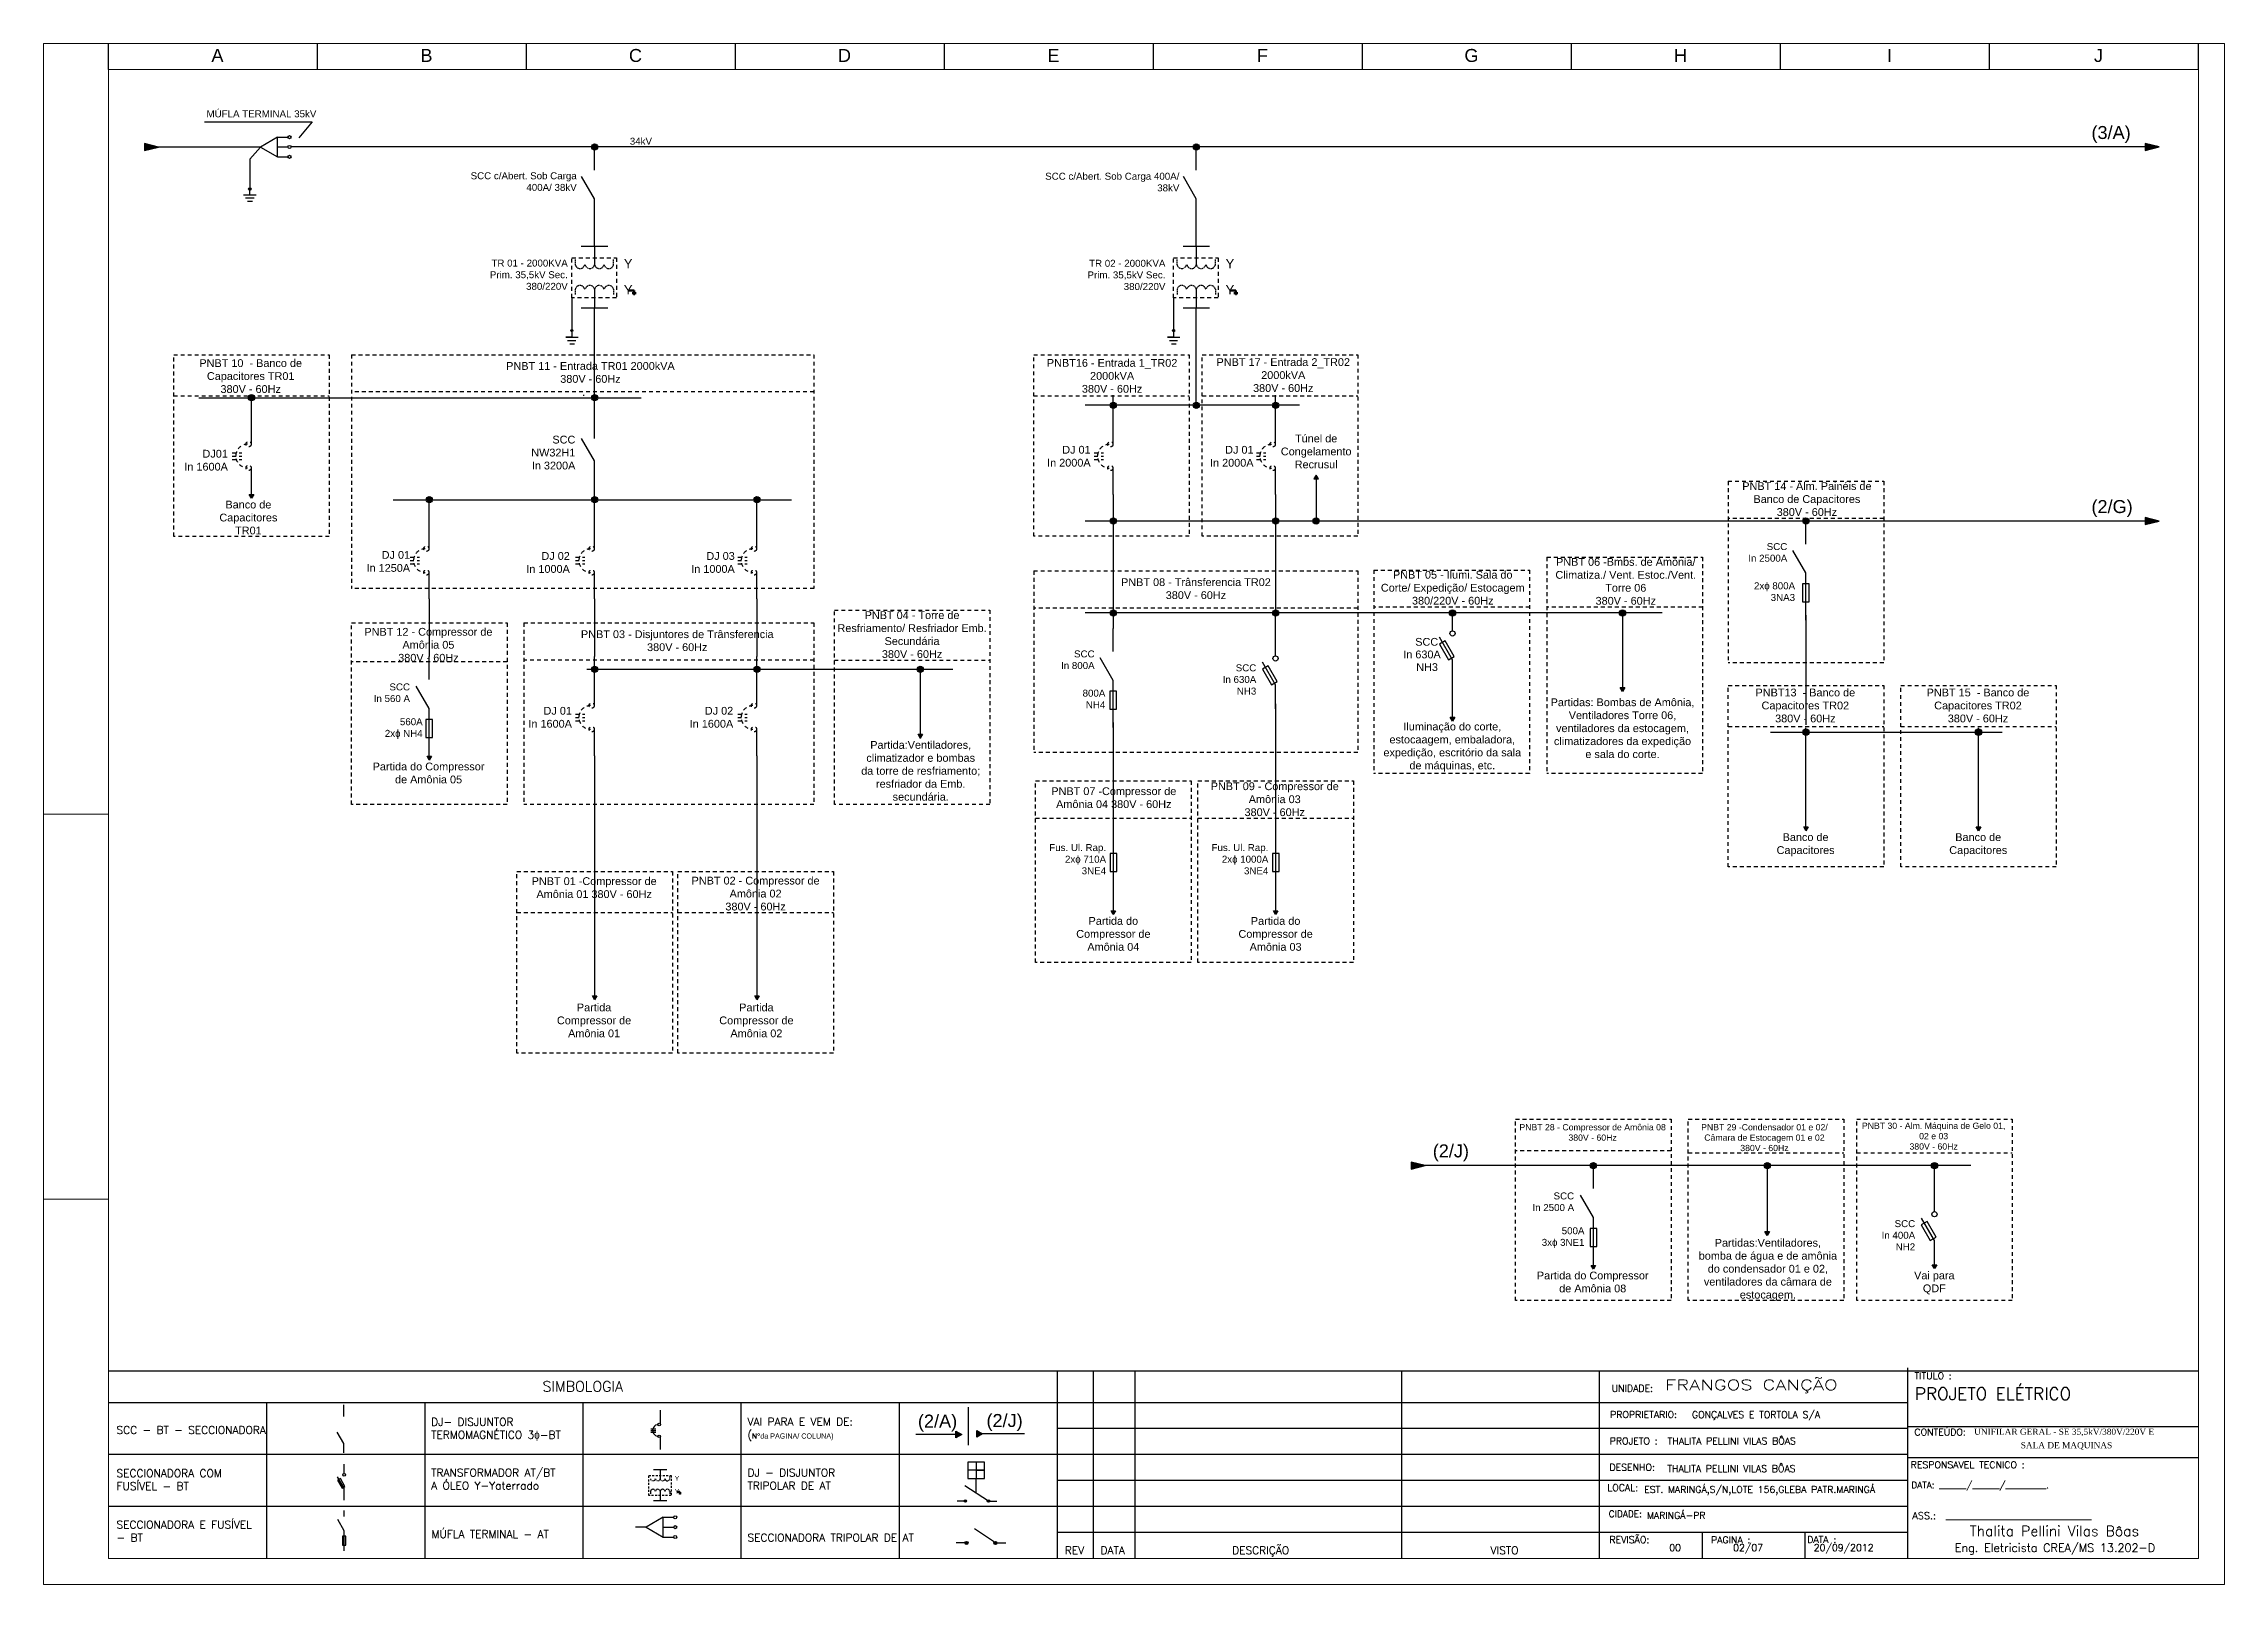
# Model space of a CAD drawing. Header units: millimetres. Extents: x 2138 to 3049, y 1106 to 2505.
# Drawn here: x 2628.5 to 3049, y 2202.9 to 2499.9 of the extents above; entities that cross this region are included whole.
import ezdxf

# ---------------------------------------------------------------- set-up
doc = ezdxf.new("R2010")
doc.units = ezdxf.units.MM
doc.linetypes.add('HIDDEN2', pattern=[0.1875, 0.125, -0.0625])
doc.linetypes.add('JIS_02_0.7', pattern=[1.35, 0.75, -0.6])
for name, color, linetype in [('ATER', 4, 'Continuous'), ('CARGA', 251, 'Continuous'), ('COMPONENTES', 7, 'Continuous'), ('DETALHES', 4, 'Continuous'), ('FORMATO', 18, 'Continuous'), ('linhas', 6, 'Continuous'), ('LUMINARIA', 5, 'Continuous'), ('PAINEL', 5, 'JIS_02_0.7'), ('REG200-290', 5, 'Continuous'), ('texto', 1, 'Continuous'), ('TIMBRE', 7, 'Continuous')]:
    doc.layers.add(name, color=color, linetype=linetype)
doc.layers.add('CARIMBO', color=6, linetype='Continuous', lineweight=15)
doc.styles.add('REGUA240', font='romans.shx', dxfattribs={"width": 1.4})
doc.styles.add('ROMANC', font='romanc', dxfattribs={"height": 0.3})
doc.styles.add('ROMANS', font='romans', dxfattribs={"height": 100})
doc.styles.get("Standard").update_dxf_attribs({"font": 'arial.ttf'})
doc.styles.add('TEXTO', font='arial.ttf', dxfattribs={"height": 0.8})

# ---------------------------------------------------------------- blocks, each defined once
blk = doc.blocks.new('A$C221811D9')
at = {"layer": 'CARIMBO', "color": 7}
for p, q in [((0, 0), (0, 59.4)), ((2.5, 29.7), (0, 29.7)), ((2.5, 14.847), (0, 14.847))]:
    blk.add_line(p, q, dxfattribs=at)
at = {"layer": 'CARIMBO', "color": 12}
blk.add_line((2.5, 1), (2.5, 58.4), dxfattribs=at)
blk = doc.blocks.new('MÚFLA TERMINAL')
at = {"layer": 'linhas'}
for p, q in [((-2.6, 1.9), (-0.6, 1.9)), ((-2.6, 0), (-0.6, 0)), ((-5.9, -0.01), (-7.93, -0.01)), ((-2.6, -1.91), (-0.6, -1.91))]:
    blk.add_line(p, q, dxfattribs=at)
blk.add_lwpolyline([(-5.9, -0.01), (-2.6, -1.91), (-2.6, 1.9)], close=True, dxfattribs=at)
for centre in [(-0.3, 1.9), (-0.3, 0), (-0.3, -1.91)]:
    blk.add_circle(centre, 0.3, dxfattribs=at)
blk = doc.blocks.new('aterram')
at = {"layer": 'linhas'}
h = blk.add_hatch(color=256, dxfattribs=at)
edge = h.paths.add_edge_path()
edge.add_arc((0, 0), 0.2, 0, 360)
for p, q in [((0, -0.9), (0, 0)), ((-1, -0.9), (1, -0.9)), ((-0.7, -1.42), (0.7, -1.42)), ((-0.4, -1.95), (0.4, -1.95))]:
    blk.add_line(p, q, dxfattribs=at)
blk.add_circle((0, 0), 0.2, dxfattribs=at)
blk = doc.blocks.new('aterr verm')
at = {"layer": 'texto'}
h = blk.add_hatch(color=256, dxfattribs=at)
edge = h.paths.add_edge_path()
edge.add_arc((0, 0), 0.2, 0, 360)
for p, q in [((0, -1.29), (-1.2, -1.29)), ((-1.2, -1.29), (1.2, -1.29)), ((-0.82, -1.91), (0.74, -1.91)), ((-0.39, -2.55), (0.47, -2.55)), ((0, -0.2), (0, -1.29))]:
    blk.add_line(p, q, dxfattribs=at)
blk.add_circle((0, 0), 0.2, dxfattribs=at)
blk = doc.blocks.new('Y aterrado')
at = {"layer": 'texto', "lineweight": 50}
for p, q in [((0, 0), (1.05, 0)), ((1.05, 0), (1.05, -0.5)), ((0.65, -0.5), (1.45, -0.5)), ((1.25, -0.6), (0.85, -0.6)), ((1.15, -0.7), (0.95, -0.7)), ((1.05, -0.6), (1.25, -0.6))]:
    blk.add_line(p, q, dxfattribs=at)
at = {"layer": 'texto', "color": 2, "char_height": 1.8, "attachment_point": 1}
for insert in [(-0.94, 6.08), (-0.94, 1.04)]:
    blk.add_mtext_dynamic_manual_height_columns('{\\C1;Y}', width=4.8042, gutter_width=12.5, heights=[0], dxfattribs=dict(at, insert=insert))
blk = doc.blocks.new('TRAFO OLEO Y YATERR')
at = {"layer": 'COMPONENTES', "color": 0, "linetype": 'HIDDEN2'}
for p, q in [((-0.53, 6.34), (-0.53, 7.37)), ((-0.53, 1.62), (-0.53, 0.59))]:
    blk.add_line(p, q, dxfattribs=at)
for centre, start, end in [((-1.44, 6.54), 192.4164, 347.5833), ((-1.44, 1.42), 12.4167, 167.5836)]:
    blk.add_arc(centre, 0.93, start, end, dxfattribs=at)
at = {"layer": 'linhas'}
for p, q in [((-6.76, 9.93), (-4.2, 9.93)), ((-4.2, 9.93), (-1.64, 9.93)), ((-4.2, 9.93), (-4.2, 6.34)), ((-4.2, 1.62), (-4.2, -1.97)), ((-6.76, -1.97), (-4.2, -1.97)), ((-4.2, -1.97), (-1.64, -1.97))]:
    blk.add_line(p, q, dxfattribs=at)
at = {"layer": 'LUMINARIA', "color": 0, "linetype": 'HIDDEN2'}
blk.add_line((-7.92, 1.62), (-7.92, 0.59), dxfattribs=at)
for centre, start, end in [((-7.01, 6.54), 192.4167, 347.5836), ((-5.11, 6.54), 192.4167, 347.5836), ((-3.29, 6.54), 192.4164, 347.5833), ((-7.01, 1.42), 12.4164, 167.5833), ((-5.11, 1.42), 12.4164, 167.5833), ((-3.29, 1.42), 12.4167, 167.5836)]:
    blk.add_arc(centre, 0.93, start, end, dxfattribs=at)
at = {"layer": 'texto', "linetype": 'JIS_02_0.7'}
blk.add_lwpolyline([(-8.58, 7.69), (0, 7.69), (0, 0), (-8.58, 0)], close=True, dxfattribs=at)
at = {"layer": 'texto'}
blk.add_blockref('Y aterrado', (2.38, 1.38), dxfattribs=at)
blk = doc.blocks.new('DJ3f')
at = {"color": 6}
for p, q in [((-3.7, -11.1), (-1.86, -11.1)), ((-3.7, -11.74), (-1.86, -11.74)), ((-3.7, -12.38), (-1.86, -12.38))]:
    blk.add_line(p, q, dxfattribs=at)
at = {"color": 2}
for centre in [(-0.56, -9.45), (-0.56, -14.02)]:
    blk.add_circle(centre, 0.505, dxfattribs=at)
at = {"color": 4}
blk.add_arc((-0.76, -11.74), 2.28, 89.8656, 270.134, dxfattribs=at)
at = {"layer": 'linhas', "color": 6}
for p, q in [((0, -9.38), (0, 0)), ((0, -19.12), (0, -14.02))]:
    blk.add_line(p, q, dxfattribs=at)
blk = doc.blocks.new('SETA')
at = {"layer": 'CARGA'}
blk.add_hatch(color=256, dxfattribs=at).paths.add_polyline_path([(0.01, -0.75), (-0.42, 0), (0.44, 0)])
blk.add_lwpolyline([(0.01, -0.75), (-0.42, 0), (0.44, 0)], close=True, dxfattribs=at)
blk = doc.blocks.new('SCC')
at = {"layer": 'COMPONENTES'}
blk.add_line((0, 9.11), (-2.5, 13.44), dxfattribs=at)
at = {"layer": 'COMPONENTES', "color": 0}
blk.add_lwpolyline([(-0.65, 3.54), (0.65, 3.54), (0.65, 7.02), (-0.65, 7.02)], close=True, dxfattribs=at)
at = {"layer": 'linhas', "color": 6}
for p, q in [((0, 14.68), (0, 19.12)), ((0, 0), (0, 9.11))]:
    blk.add_line(p, q, dxfattribs=at)
blk = doc.blocks.new('SCC F')
at = {"color": 2}
blk.add_circle((0, 9.74), 0.505, dxfattribs=at)
at = {"layer": 'ATER'}
blk.add_line((0, 4.67), (-2.5, 9), dxfattribs=at)
at = {"layer": 'COMPONENTES', "color": 0}
blk.add_lwpolyline([(-0.8, 4.66), (0.32, 5.31), (-1.42, 8.32), (-2.54, 7.67)], close=True, dxfattribs=at)
at = {"layer": 'linhas', "color": 6}
for p, q in [((0, 10.25), (0, 19.12)), ((0, 0), (0, 4.67))]:
    blk.add_line(p, q, dxfattribs=at)
blk = doc.blocks.new('DJ tripolar')
at = {"layer": 'COMPONENTES'}
h = blk.add_hatch(color=256, dxfattribs=at)
edge = h.paths.add_edge_path()
edge.add_arc((2, 0), 0.3, 0, 360)
h = blk.add_hatch(color=256, dxfattribs=at)
edge = h.paths.add_edge_path()
edge.add_arc((7.58, 0), 0.3, 0, 360)
at = {"layer": 'CARGA'}
blk.add_line((7.58, 0), (1.84, 3.71), dxfattribs=at)
at = {"layer": 'COMPONENTES'}
for centre in [(2, 0), (7.58, 0)]:
    blk.add_circle(centre, 0.3, dxfattribs=at)
at = {"layer": 'FORMATO'}
for p, q in [((6.61, 7.41), (2.61, 7.41)), ((4.61, 9.41), (4.61, 5.41)), ((4.61, 7.41), (6.61, 7.41)), ((4.61, 1.92), (4.61, 5.41))]:
    blk.add_line(p, q, dxfattribs=at)
blk.add_lwpolyline([(2.61, 5.41), (6.61, 5.41), (6.61, 9.41), (2.61, 9.41)], close=True, dxfattribs=at)
at = {"layer": 'linhas'}
for p, q in [((1.7, 0), (0, 0)), ((7.88, 0), (9.58, 0))]:
    blk.add_line(p, q, dxfattribs=at)

msp = doc.modelspace()

# ---------------------------------------------------------------- hatches: boundary and pattern name
at = {"layer": 'COMPONENTES'}
h = msp.add_hatch(color=256, dxfattribs=at)
edge = h.paths.add_edge_path()
edge.add_arc((2806.47, 2210.9), 0.3, 0, 360)
h = msp.add_hatch(color=256, dxfattribs=at)
edge = h.paths.add_edge_path()
edge.add_arc((2812.05, 2210.9), 0.3, 0, 360)
at = {"layer": 'linhas'}
for points in [[(2650.7, 2479.98), (2648, 2480.66), (2648, 2479.31)], [(3036.46, 2479.99), (3033.76, 2480.66), (3033.76, 2479.31)], [(3036.46, 2407.88), (3033.76, 2408.55), (3033.76, 2407.2)], [(2894.93, 2283.64), (2892.23, 2284.31), (2892.23, 2282.96)], [(2805.55, 2231.79), (2804.42, 2231.14), (2804.42, 2232.44)], [(2809.57, 2231.92), (2808.45, 2231.27), (2808.45, 2232.57)]]:
    msp.add_hatch(color=256, dxfattribs=at).paths.add_polyline_path(points)
h = msp.add_hatch(color=256, dxfattribs=at)
edge = h.paths.add_edge_path()
edge.add_arc((2734.76, 2479.99), 0.6, 0, 360)
h = msp.add_hatch(color=256, dxfattribs=at)
edge = h.paths.add_edge_path()
edge.add_arc((2850.79, 2479.99), 0.6, 0, 360)
h = msp.add_hatch(color=256, dxfattribs=at)
edge = h.paths.add_edge_path()
edge.add_arc((2668.61, 2431.65), 0.6, 0, 360)
h = msp.add_hatch(color=256, dxfattribs=at)
edge = h.paths.add_edge_path()
edge.add_arc((2734.76, 2431.65), 0.6, 0, 360)
h = msp.add_hatch(color=256, dxfattribs=at)
edge = h.paths.add_edge_path()
edge.add_arc((2834.77, 2430.19), 0.6, 0, 360)
h = msp.add_hatch(color=256, dxfattribs=at)
edge = h.paths.add_edge_path()
edge.add_arc((2850.79, 2430.19), 0.6, 0, 360)
h = msp.add_hatch(color=256, dxfattribs=at)
edge = h.paths.add_edge_path()
edge.add_arc((2866.07, 2430.19), 0.6, 0, 360)
h = msp.add_hatch(color=256, dxfattribs=at)
edge = h.paths.add_edge_path()
edge.add_arc((2702.88, 2411.99), 0.6, 0, 360)
h = msp.add_hatch(color=256, dxfattribs=at)
edge = h.paths.add_edge_path()
edge.add_arc((2734.76, 2411.99), 0.6, 0, 360)
h = msp.add_hatch(color=256, dxfattribs=at)
edge = h.paths.add_edge_path()
edge.add_arc((2766.06, 2411.99), 0.6, 0, 360)
h = msp.add_hatch(color=256, dxfattribs=at)
edge = h.paths.add_edge_path()
edge.add_arc((2834.77, 2407.88), 0.6, 0, 360)
h = msp.add_hatch(color=256, dxfattribs=at)
edge = h.paths.add_edge_path()
edge.add_arc((2866.07, 2407.88), 0.6, 0, 360)
h = msp.add_hatch(color=256, dxfattribs=at)
edge = h.paths.add_edge_path()
edge.add_arc((2873.89, 2407.88), 0.6, 0, 360)
h = msp.add_hatch(color=256, dxfattribs=at)
edge = h.paths.add_edge_path()
edge.add_arc((2968.33, 2407.88), 0.6, 0, 360)
h = msp.add_hatch(color=256, dxfattribs=at)
edge = h.paths.add_edge_path()
edge.add_arc((2834.77, 2390.18), 0.6, 0, 360)
h = msp.add_hatch(color=256, dxfattribs=at)
edge = h.paths.add_edge_path()
edge.add_arc((2866.07, 2390.18), 0.6, 0, 360)
h = msp.add_hatch(color=256, dxfattribs=at)
edge = h.paths.add_edge_path()
edge.add_arc((2900.19, 2390.18), 0.6, 0, 360)
h = msp.add_hatch(color=256, dxfattribs=at)
edge = h.paths.add_edge_path()
edge.add_arc((2932.97, 2390.18), 0.6, 0, 360)
h = msp.add_hatch(color=256, dxfattribs=at)
edge = h.paths.add_edge_path()
edge.add_arc((2932.97, 2390.18), 0.6, 0, 360)
h = msp.add_hatch(color=256, dxfattribs=at)
edge = h.paths.add_edge_path()
edge.add_arc((2734.76, 2379.28), 0.6, 0, 360)
h = msp.add_hatch(color=256, dxfattribs=at)
edge = h.paths.add_edge_path()
edge.add_arc((2734.76, 2379.28), 0.6, 0, 360)
h = msp.add_hatch(color=256, dxfattribs=at)
edge = h.paths.add_edge_path()
edge.add_arc((2766.06, 2379.28), 0.6, 0, 360)
h = msp.add_hatch(color=256, dxfattribs=at)
edge = h.paths.add_edge_path()
edge.add_arc((2766.06, 2379.28), 0.6, 0, 360)
h = msp.add_hatch(color=256, dxfattribs=at)
edge = h.paths.add_edge_path()
edge.add_arc((2797.57, 2379.28), 0.6, 0, 360)
h = msp.add_hatch(color=256, dxfattribs=at)
edge = h.paths.add_edge_path()
edge.add_arc((2797.57, 2379.28), 0.6, 0, 360)
h = msp.add_hatch(color=256, dxfattribs=at)
edge = h.paths.add_edge_path()
edge.add_arc((2968.33, 2367.18), 0.6, 0, 360)
h = msp.add_hatch(color=256, dxfattribs=at)
edge = h.paths.add_edge_path()
edge.add_arc((3001.61, 2367.18), 0.6, 0, 360)
h = msp.add_hatch(color=256, dxfattribs=at)
edge = h.paths.add_edge_path()
edge.add_arc((2927.36, 2283.64), 0.6, 0, 360)
h = msp.add_hatch(color=256, dxfattribs=at)
edge = h.paths.add_edge_path()
edge.add_arc((2927.36, 2283.64), 0.6, 0, 360)
h = msp.add_hatch(color=256, dxfattribs=at)
edge = h.paths.add_edge_path()
edge.add_arc((2960.87, 2283.64), 0.6, 0, 360)
h = msp.add_hatch(color=256, dxfattribs=at)
edge = h.paths.add_edge_path()
edge.add_arc((2993.12, 2283.64), 0.6, 0, 360)
h = msp.add_hatch(color=256, dxfattribs=at)
edge = h.paths.add_edge_path()
edge.add_arc((2993.12, 2283.64), 0.6, 0, 360)

# ---------------------------------------------------------------- linework, layer by layer
at = {"color": 6}
for p, q in [((2745.63, 2232.91), (2746.55, 2232.91)), ((2745.63, 2232.59), (2746.55, 2232.59)), ((2745.63, 2232.27), (2746.55, 2232.27))]:
    msp.add_line(p, q, dxfattribs=at)
at = {"color": 2}
for centre, radius in [((2900.19, 2386.21), 0.505), ((2747.2, 2233.73), 0.253), ((2747.2, 2231.45), 0.253), ((2686.47, 2224.02), 0.253)]:
    msp.add_circle(centre, radius, dxfattribs=at)
at = {"color": 4}
msp.add_arc((2747.1, 2232.59), 1.14, 89.8656, 270.134, dxfattribs=at)
at = {"layer": 'ATER'}
for p, q in [((2900.19, 2381.14), (2897.69, 2385.47)), ((2686.47, 2221.48), (2685.22, 2223.65))]:
    msp.add_line(p, q, dxfattribs=at)
at = {"layer": 'CARGA'}
msp.add_line((2812.05, 2210.9), (2808, 2213.6), dxfattribs=at)
for points in [[(2834.17, 2340.32), (2835.46, 2340.32), (2835.46, 2343.79), (2834.17, 2343.79)], [(2865.46, 2340.32), (2866.75, 2340.32), (2866.75, 2343.79), (2865.46, 2343.79)]]:
    msp.add_lwpolyline(points, close=True, dxfattribs=at)
at = {"layer": 'CARIMBO', "color": 7}
for p, q in [((3049.02, 2499.91), (2628.52, 2499.91)), ((3049.02, 2499.91), (3049.02, 2202.91)), ((3049.02, 2202.91), (2628.52, 2202.91))]:
    msp.add_line(p, q, dxfattribs=at)
at = {"layer": 'CARIMBO', "color": 12}
for p, q in [((3044.02, 2494.91), (2641.02, 2494.91)), ((3044.02, 2494.91), (3044.02, 2207.91)), ((3044.02, 2207.91), (2641.02, 2207.91))]:
    msp.add_line(p, q, dxfattribs=at)
at = {"layer": 'COMPONENTES'}
for p, q in [((2734.76, 2469.97), (2732.26, 2474.3)), ((2850.79, 2469.97), (2848.29, 2474.3)), ((2734.76, 2419.49), (2732.26, 2423.82)), ((2686.39, 2230.07), (2685.14, 2232.24)), ((2686.49, 2213.23), (2685.24, 2215.39))]:
    msp.add_line(p, q, dxfattribs=at)
at = {"layer": 'COMPONENTES', "color": 0}
for points in [[(2899.39, 2381.14), (2900.51, 2381.78), (2898.77, 2384.8), (2897.65, 2384.15)], [(2686.07, 2221.48), (2686.63, 2221.8), (2685.76, 2223.31), (2685.2, 2222.99)], [(2686.17, 2210.45), (2686.81, 2210.45), (2686.81, 2212.19), (2686.17, 2212.19)]]:
    msp.add_lwpolyline(points, close=True, dxfattribs=at)
at = {"layer": 'COMPONENTES'}
for centre in [(2806.47, 2210.9), (2812.05, 2210.9)]:
    msp.add_circle(centre, 0.3, dxfattribs=at)
at = {"layer": 'DETALHES', "color": 7}
for p, q in [((2823.98, 2244.08), (2823.98, 2207.91)), ((2641.02, 2238), (2823.98, 2238)), ((2671.52, 2238), (2671.52, 2207.91)), ((2702.01, 2238), (2702.01, 2207.91)), ((2732.5, 2238), (2732.5, 2207.91)), ((2762.99, 2238), (2762.99, 2207.91)), ((2793.49, 2238), (2793.49, 2207.91)), ((2641.02, 2228), (2823.98, 2228)), ((2641.02, 2218), (2823.98, 2218))]:
    msp.add_line(p, q, dxfattribs=at)
at = {"layer": 'FORMATO'}
for p, q in [((2641.02, 2244.08), (2823.98, 2244.08)), ((2928.52, 2244.08), (3044.02, 2244.08)), ((2987.92, 2244.64), (2987.92, 2207.91)), ((2928.52, 2238), (2987.92, 2238)), ((2928.52, 2233), (2987.92, 2233)), ((2987.92, 2233.32), (3044.02, 2233.32)), ((2928.52, 2228), (2987.92, 2228)), ((2987.92, 2227.38), (3044.02, 2227.38)), ((2928.52, 2223), (2987.92, 2223)), ((2928.52, 2218), (2987.92, 2218)), ((2928.52, 2213), (2987.92, 2213)), ((2948.32, 2213), (2948.32, 2207.91)), ((2968.12, 2213), (2968.12, 2207.91))]:
    msp.add_line(p, q, dxfattribs=at)
at = {"layer": 'FORMATO', "color": 12}
msp.add_line((2928.52, 2207.91), (2928.52, 2244.08), dxfattribs=at)
at = {"layer": 'linhas', "color": 7}
for p, q in [((2641.02, 2494.91), (2641.02, 2499.91)), ((2641.02, 2494.91), (2641.02, 2499.91)), ((2681.32, 2494.91), (2681.32, 2499.91)), ((2681.32, 2494.91), (2681.32, 2499.91)), ((2721.62, 2494.91), (2721.62, 2499.91)), ((2761.92, 2494.91), (2761.92, 2499.91)), ((2802.22, 2494.91), (2802.22, 2499.91)), ((2842.52, 2494.91), (2842.52, 2499.91)), ((2882.82, 2494.91), (2882.82, 2499.91)), ((2923.12, 2494.91), (2923.12, 2499.91)), ((2963.42, 2494.91), (2963.42, 2499.91)), ((3003.72, 2494.91), (3003.72, 2499.91)), ((3044.02, 2494.91), (3044.02, 2499.91)), ((2806.88, 2229.77), (2806.88, 2237.08))]:
    msp.add_line(p, q, dxfattribs=at)
at = {"layer": 'linhas', "lineweight": 30}
msp.add_line((2668.3, 2479.98), (2650.7, 2479.98), dxfattribs=at)
at = {"layer": 'linhas'}
for p, q in [((2670.33, 2479.98), (2668.29, 2477.61)), ((2668.29, 2477.61), (2668.29, 2471.87)), ((3033.76, 2479.99), (2676.23, 2479.99)), ((2734.76, 2423.82), (2734.76, 2448.98)), ((2850.79, 2430.79), (2850.79, 2448.98)), ((2658.44, 2431.65), (2743.72, 2431.65)), ((2732.7, 2432.02), (2732.7, 2432.2)), ((2870.68, 2430.19), (2829.35, 2430.19)), ((2695.92, 2411.99), (2772.74, 2411.99)), ((2834.77, 2413), (2834.77, 2401.89)), ((2866.07, 2413), (2866.07, 2401.89)), ((3036.46, 2407.88), (2829.35, 2407.88)), ((2834.77, 2402.89), (2834.77, 2387.18)), ((2866.07, 2401.89), (2866.07, 2390.78)), ((2702.88, 2392.87), (2702.88, 2381.76)), ((2734.76, 2392.87), (2734.76, 2381.76)), ((2766.06, 2392.87), (2766.06, 2381.76)), ((2940.6, 2390.18), (2829.35, 2390.18)), ((2932.97, 2390.78), (2932.97, 2375.78)), ((2968.33, 2389.76), (2968.33, 2368.63)), ((2803.86, 2379.28), (2733.27, 2379.28)), ((2797.57, 2379.28), (2797.57, 2365.98)), ((2866.07, 2372.66), (2866.07, 2351.99)), ((2834.77, 2369.06), (2834.77, 2351.99)), ((2968.33, 2348.91), (2968.33, 2368.03)), ((3001.61, 2348.91), (3001.61, 2368.03)), ((2961.49, 2367.18), (3006.17, 2367.18)), ((2734.76, 2362.64), (2734.76, 2351.53)), ((2766.06, 2362.64), (2766.06, 2351.53)), ((2734.76, 2351.53), (2734.76, 2331.33)), ((2766.06, 2353.26), (2766.06, 2331.33)), ((2834.77, 2352.25), (2834.77, 2332.76)), ((2866.07, 2352.25), (2866.07, 2332.76)), ((2734.76, 2331.33), (2734.76, 2316.33)), ((2766.06, 2331.33), (2766.06, 2316.33)), ((3000.12, 2283.64), (2894.93, 2283.64)), ((2960.87, 2283.64), (2960.87, 2270.94)), ((2804.8, 2231.79), (2796.7, 2231.79)), ((2817.67, 2231.92), (2809.57, 2231.92)), ((2806.17, 2210.9), (2804.47, 2210.9)), ((2812.35, 2210.9), (2814.05, 2210.9))]:
    msp.add_line(p, q, dxfattribs=at)
at = {"layer": 'linhas', "color": 6}
for p, q in [((2734.76, 2475.55), (2734.76, 2479.99)), ((2850.79, 2475.55), (2850.79, 2479.99)), ((2734.76, 2460.87), (2734.76, 2469.97)), ((2850.79, 2460.87), (2850.79, 2469.97)), ((2734.76, 2411.99), (2734.76, 2419.49)), ((2873.89, 2416), (2873.89, 2407.88)), ((2900.19, 2386.72), (2900.19, 2390.78)), ((2900.19, 2370.08), (2900.19, 2381.14)), ((2686.39, 2235.3), (2686.39, 2237.52)), ((2747.48, 2233.77), (2747.48, 2236.47)), ((2686.39, 2228.24), (2686.39, 2230.07)), ((2747.48, 2228.9), (2747.48, 2231.45)), ((2686.47, 2224.27), (2686.47, 2226.06)), ((2686.47, 2219.15), (2686.47, 2221.48)), ((2686.49, 2216.02), (2686.49, 2217.15)), ((2686.49, 2209.37), (2686.49, 2213.23))]:
    msp.add_line(p, q, dxfattribs=at)
at = {"layer": 'linhas'}
for points in [[(2648, 2479.31), (2650.7, 2479.98), (2648, 2480.66), (2648, 2479.31)], [(3033.76, 2479.31), (3036.46, 2479.99), (3033.76, 2480.66), (3033.76, 2479.31)], [(3033.76, 2407.2), (3036.46, 2407.88), (3033.76, 2408.55), (3033.76, 2407.2)], [(2892.23, 2282.96), (2894.93, 2283.64), (2892.23, 2284.31), (2892.23, 2282.96)]]:
    msp.add_lwpolyline(points, dxfattribs=at)
for points in [[(2805.55, 2231.79), (2804.42, 2231.14), (2804.42, 2232.44)], [(2809.57, 2231.92), (2808.45, 2231.27), (2808.45, 2232.57)]]:
    msp.add_lwpolyline(points, close=True, dxfattribs=at)
for centre in [(2734.76, 2479.99), (2850.79, 2479.99), (2668.61, 2431.65), (2734.76, 2431.65), (2834.77, 2430.19), (2850.79, 2430.19), (2866.07, 2430.19), (2702.88, 2411.99), (2734.76, 2411.99), (2766.06, 2411.99), (2834.77, 2407.88), (2866.07, 2407.88), (2873.89, 2407.88), (2968.33, 2407.88), (2834.77, 2390.18), (2866.07, 2390.18), (2900.19, 2390.18), (2932.97, 2390.18), (2932.97, 2390.18), (2734.76, 2379.28), (2734.76, 2379.28), (2766.06, 2379.28), (2766.06, 2379.28), (2797.57, 2379.28), (2797.57, 2379.28), (2968.33, 2367.18), (3001.61, 2367.18), (2927.36, 2283.64), (2927.36, 2283.64), (2960.87, 2283.64), (2993.12, 2283.64), (2993.12, 2283.64)]:
    msp.add_circle(centre, 0.6, dxfattribs=at)
at = {"layer": 'LUMINARIA', "color": 0, "linetype": 'HIDDEN2'}
for p, q in [((2731.05, 2457.28), (2731.05, 2458.31)), ((2847.08, 2457.28), (2847.08, 2458.31))]:
    msp.add_line(p, q, dxfattribs=at)
at = {"layer": 'PAINEL'}
for p, q in [((2687.88, 2439.94), (2687.88, 2394.88)), ((2687.88, 2439.94), (2777.06, 2439.94)), ((2777.06, 2439.94), (2777.06, 2394.88)), ((2653.61, 2432.02), (2683.61, 2432.02)), ((2777.06, 2432.76), (2687.88, 2432.76)), ((2819.44, 2432.05), (2849.44, 2432.05)), ((2851.92, 2432.05), (2881.92, 2432.05)), ((2953.32, 2415.54), (2983.33, 2415.54)), ((2953.33, 2415.54), (2953.33, 2380.54)), ((2983.33, 2415.54), (2983.33, 2380.54)), ((2983.33, 2408.35), (2953.32, 2408.35)), ((2819.44, 2398.28), (2881.92, 2398.28)), ((2819.44, 2398.28), (2819.44, 2363.28)), ((2881.92, 2398.28), (2881.92, 2363.28)), ((2885.01, 2398.44), (2915.09, 2398.44)), ((2885.01, 2398.44), (2885.01, 2359.21)), ((2915.01, 2398.44), (2915.01, 2359.21)), ((2918.38, 2400.92), (2948.38, 2400.92)), ((2918.38, 2400.92), (2918.38, 2359.21)), ((2948.38, 2400.92), (2948.38, 2359.21)), ((2777.06, 2394.88), (2687.88, 2394.88)), ((2881.92, 2391.1), (2819.44, 2391.1)), ((2915.09, 2391.26), (2885.01, 2391.26)), ((2948.46, 2391.26), (2918.38, 2391.26)), ((2721.13, 2388.26), (2721.13, 2353.26)), ((2721.13, 2388.26), (2777.06, 2388.26)), ((2777.06, 2388.26), (2777.06, 2353.26)), ((2717.88, 2380.75), (2687.88, 2380.75)), ((2777.06, 2381.08), (2721.13, 2381.08)), ((2781, 2381.08), (2811, 2381.08)), ((2983.33, 2380.54), (2953.33, 2380.54)), ((2953.33, 2368.31), (2983.33, 2368.31)), ((2986.61, 2368.31), (3016.61, 2368.31)), ((2881.92, 2363.28), (2819.44, 2363.28)), ((2915.01, 2359.21), (2885.01, 2359.21)), ((2948.38, 2359.21), (2918.38, 2359.21)), ((2777.06, 2353.26), (2721.13, 2353.26)), ((2819.77, 2350.6), (2849.77, 2350.6)), ((2851.07, 2350.6), (2881.07, 2350.6)), ((2719.76, 2332.41), (2749.76, 2332.41)), ((2750.83, 2332.41), (2780.83, 2332.41)), ((2942.36, 2286.5), (2912.36, 2286.5)), ((2945.64, 2286.11), (2975.64, 2286.11)), ((2978.12, 2286.11), (3008.12, 2286.11))]:
    msp.add_line(p, q, dxfattribs=at)
for points in [[(2653.61, 2439.91), (2683.61, 2439.91), (2683.61, 2404.91), (2653.61, 2404.91)], [(2819.44, 2439.94), (2849.44, 2439.94), (2849.44, 2404.94), (2819.44, 2404.94)], [(2851.92, 2439.94), (2881.92, 2439.94), (2881.92, 2404.94), (2851.92, 2404.94)], [(2781, 2390.72), (2811, 2390.72), (2811, 2353.26), (2781, 2353.26)], [(2687.88, 2388.26), (2717.88, 2388.26), (2717.88, 2353.26), (2687.88, 2353.26)], [(2953.33, 2376.2), (2983.33, 2376.2), (2983.33, 2341.2), (2953.33, 2341.2)], [(2986.61, 2376.2), (3016.61, 2376.2), (3016.61, 2341.2), (2986.61, 2341.2)], [(2819.77, 2357.78), (2849.77, 2357.78), (2849.77, 2322.78), (2819.77, 2322.78)], [(2851.07, 2357.78), (2881.07, 2357.78), (2881.07, 2322.78), (2851.07, 2322.78)], [(2719.76, 2340.3), (2749.76, 2340.3), (2749.76, 2305.3), (2719.76, 2305.3)], [(2750.83, 2340.3), (2780.83, 2340.3), (2780.83, 2305.3), (2750.83, 2305.3)], [(2912.36, 2292.61), (2942.36, 2292.61), (2942.36, 2257.61), (2912.36, 2257.61)], [(2945.64, 2292.61), (2975.64, 2292.61), (2975.64, 2257.61), (2945.64, 2257.61)], [(2978.12, 2292.61), (3008.12, 2292.61), (3008.12, 2257.61), (2978.12, 2257.61)]]:
    msp.add_lwpolyline(points, close=True, dxfattribs=at)
at = {"layer": 'texto'}
for p, q in [((2659.55, 2484.84), (2680.32, 2484.84)), ((2680.32, 2484.84), (2677.75, 2481.77)), ((2730.39, 2450.94), (2730.39, 2444.59)), ((2846.41, 2450.94), (2846.41, 2444.59))]:
    msp.add_line(p, q, dxfattribs=at)
at = {"layer": 'TIMBRE'}
for p, q in [((2823.98, 2244.08), (2928.52, 2244.08)), ((2830.98, 2207.91), (2830.98, 2244.08)), ((2838.98, 2207.91), (2838.98, 2244.08)), ((2890.36, 2244.08), (2890.36, 2207.91)), ((2823.98, 2238), (2928.52, 2238)), ((2823.98, 2233), (2928.52, 2233)), ((2823.98, 2228), (2928.52, 2228)), ((2823.98, 2223), (2928.52, 2223)), ((2823.98, 2218), (2928.52, 2218)), ((2823.98, 2213), (2928.52, 2213))]:
    msp.add_line(p, q, dxfattribs=at)

# ---------------------------------------------------------------- block references
at = {"layer": 'ATER', "xscale": 5, "yscale": 5, "zscale": 5}
msp.add_blockref('A$C221811D9', (2628.52, 2202.91), dxfattribs=at)
at = {"layer": 'CARGA', "xscale": -1, "rotation": 180}
msp.add_blockref('SETA', (2873.88, 2416), dxfattribs=at)
at = {"layer": 'CARGA'}
for p in [(2668.6, 2413.03), (2932.96, 2375.78), (2932.96, 2375.78), (2900.18, 2370.08), (2797.56, 2366.8), (2797.56, 2366.8), (2702.87, 2362.53), (2968.32, 2348.91), (3001.61, 2348.91), (2834.76, 2332.76), (2866.06, 2332.76), (2734.75, 2316.33), (2734.75, 2316.33), (2766.05, 2316.33), (2766.05, 2316.33), (2960.86, 2270.94), (2960.86, 2270.94), (2927.35, 2264.41), (2993.11, 2264.52), (2993.11, 2264.52)]:
    msp.add_blockref('SETA', p, dxfattribs=at)
at = {"layer": 'COMPONENTES'}
for name, p in [('SCC', (2968.33, 2388.76)), ('SCC F', (2866.07, 2371.66)), ('SCC', (2834.77, 2368.06)), ('SCC', (2702.88, 2362.64)), ('SCC', (2927.36, 2264.52)), ('SCC F', (2993.12, 2264.52))]:
    msp.add_blockref(name, p, dxfattribs=at)
at = {"layer": 'FORMATO', "xscale": 0.8, "yscale": 0.8, "zscale": 0.8}
msp.add_blockref('DJ tripolar', (2804.66, 2218.97), dxfattribs=at)
at = {"layer": 'linhas'}
msp.add_blockref('MÚFLA TERMINAL', (2676.23, 2479.99), dxfattribs=at)
at = {"layer": 'linhas', "xscale": 1.2, "yscale": 1.2, "zscale": 1.2}
msp.add_blockref('aterram', (2668.29, 2471.87), dxfattribs=at)
at = {"layer": 'PAINEL'}
for p in [(2668.61, 2432.15), (2834.77, 2432.12), (2866.07, 2432.12), (2702.88, 2411.99), (2734.76, 2411.99), (2766.06, 2411.99), (2734.76, 2381.76), (2766.06, 2381.76)]:
    msp.add_blockref('DJ3f', p, dxfattribs=at)
at = {"layer": 'texto'}
for name, p in [('TRAFO OLEO Y YATERR', (2738.96, 2450.94)), ('TRAFO OLEO Y YATERR', (2854.99, 2450.94)), ('aterr verm', (2730.39, 2444.59)), ('aterr verm', (2846.41, 2444.59)), ('MÚFLA TERMINAL', (2750.61, 2213.94))]:
    msp.add_blockref(name, p, dxfattribs=at)
at = {"layer": 'texto', "xscale": 0.5, "yscale": 0.5, "zscale": 0.5}
msp.add_blockref('TRAFO OLEO Y YATERR', (2749.51, 2220.06), dxfattribs=at)

# ---------------------------------------------------------------- texts
at = {"layer": 'CARGA', "char_height": 1.5, "attachment_point": 1}
for s, width, insert in [('\\pxr0.63098,qc;Túnel de Congelamento Recrusul', 9.243, (2869.75, 2424.55)), ('\\pxr0.63098,qc;Banco de Capacitores\\PTR01', 16.7813, (2660.09, 2411.81)), ('\\pxr0.63098,qc;Partidas: Bombas de Amônia, Ventiladores Torre 06, ventiladores da estocagem, climatizadores da expedição e sala do corte.', 28.7615, (2919.06, 2373.7)), ('\\pxr0.63098,qc;Iluminação do corte, estocaagem, embaladora, expedição, escritório da sala de máquinas, etc.', 28.7803, (2886.23, 2369.02)), ('\\pxr0.63098,qc;Partida:Ventiladores, climatizador e bombas da torre de resfriamento; resfriador da Emb. secundária.', 24.5354, (2785.85, 2365.48)), ('\\pxr0.63098,qc;Partida do Compressor de Amônia 05', 22.8768, (2691.78, 2361.32)), ('\\pxr0.63098,qc;Banco de Capacitores', 16.7813, (2960.35, 2347.7)), ('\\pxr0.63098,qc;Banco de Capacitores', 16.7813, (2993.64, 2347.7)), ('\\pxr0.63098,qc;Partida do Compressor de Amônia 04', 16.7813, (2826.87, 2331.55)), ('\\pxr0.63098,qc;Partida do Compressor de Amônia 03', 16.7813, (2858.16, 2331.55)), ('\\pxr0.63098,qc;Partida\\PCompressor de Amônia 01', 20.673, (2724.8, 2314.88)), ('\\pxr0.63098,qc;Partida\\PCompressor de Amônia 02', 20.673, (2756.1, 2314.88)), ('\\pxr0.63098,qc;Partidas:Ventiladores, bomba de água e de amônia do condensador 01 e 02, ventiladores da câmara de estocagem.', 27.6078, (2947.67, 2269.51)), ('\\pxr0.63098,qc;Partida do Compressor de Amônia 08', 22.8768, (2916.26, 2263.2)), ('\\pxr0.63098,qc;Vai para QDF ', 12.6944, (2987.22, 2263.22))]:
    msp.add_mtext_dynamic_manual_height_columns(s, width=width, gutter_width=12.5, heights=[0], dxfattribs=dict(at, insert=insert))
at = {"layer": 'DETALHES', "color": 5, "insert": (2732.5, 2241.08), "char_height": 2, "width": 60.986, "attachment_point": 5, "style": 'ROMANS'}
msp.add_mtext('SIMBOLOGIA', dxfattribs=at)
at = {"layer": 'DETALHES', "color": 3, "char_height": 1.5, "attachment_point": 4, "style": 'ROMANS'}
for s, insert, width in [('SCC - BT - SECCIONADORA ', (2642.57, 2232.65), 30.493), ('DJ- DISJUNTOR TERMOMAGNÉTICO 3ɸ-BT', (2703.24, 2232.76), 30.493), ('VAI PARA E VEM DE: \\P({\\H0.66667x;N\\fArial Black|b0|i0|c0|p34;°\\fMS Shell Dlg 2|b0|i0|c0|p0;da PAGINA/ COLUNA\\H1.0625x;)}', (2764.23, 2232.76), 30.493), ('SECCIONADORA COM FUSÍVEL - BT', (2642.57, 2223.09), 30.493), ('TRANSFORMADOR AT/BT\\PA ÓLEO Y-Yaterrado', (2703.24, 2223.2), 30.493), ('DJ - DISJUNTOR TRIPOLAR DE AT', (2764.23, 2223.2), 26.466), ('SECCIONADORA E FUSÍVEL - BT', (2642.57, 2213.15), 28.7852), ('MÚFLA TERMINAL - AT', (2703.34, 2212.6), 30.493), ('SECCIONADORA TRIPOLAR DE AT', (2764.23, 2211.92), 30.493)]:
    msp.add_mtext(s, dxfattribs=dict(at, insert=insert, width=width))
at = {"layer": 'FORMATO', "color": 4, "style": 'ROMANS'}
for s, height, p in [('UNIDADE:', 1.32, (2930.88, 2240.05)), ('TITULO :', 1.32, (2989.26, 2242.45)), ('PROPRIETARIO:', 1.32, (2930.58, 2234.99)), ('CONTEÚDO:', 1.32, (2989.26, 2231.6)), ('PROJETO :', 1.32, (2930.5, 2229.87)), ('DESENHO:', 1.32, (2930.44, 2224.83)), ('RESPONSAVEL TECNICO :', 1.32, (2988.54, 2225.3)), (' LOCAL:', 1.32, (2929.14, 2220.88)), ('DATA: ______/______/_________.', 1.2672, (2988.64, 2221.43)), ('CIDADE:', 1.267, (2930.31, 2215.86)), ('ASS.:  ______________________________', 1.3662, (2988.85, 2215.47)), ('REVISÃO:', 1.32, (2930.44, 2210.86)), ('PAGINA :', 1.32, (2950.04, 2210.83)), ('DATA :', 1.32, (2968.58, 2210.89)), ('Thalita Pellini Vilas Bôas', 1.98, (2999.9, 2212.21)), ('Eng. Eletricista CREA/MS 13.202-D', 1.584, (2997.04, 2209.18))]:
    msp.add_text(s, height=height, dxfattribs=at).set_placement(p)
at = {"layer": 'FORMATO', "color": 5}
for s, height, style, p in [('PROJETO ELÉTRICO', 2.376, 'ROMANC', (2989.34, 2238.46)), ('GONÇALVES E TORTOLA S/A', 1.32, 'ROMANS', (2946.36, 2234.98)), ('THALITA PELLINI VILAS BÔAS', 1.32, 'ROMANS', (2941.67, 2229.87)), ('THALITA PELLINI VILAS BÔAS', 1.32, 'ROMANS', (2941.61, 2224.55)), ('EST. MARINGÁ,S/N,LOTE 156,GLEBA PATR.MARINGÁ', 1.32, 'ROMANS', (2937.15, 2220.54)), ('MARINGÁ-PR', 1.32, 'ROMANS', (2937.66, 2215.54)), ('00', 1.32, 'ROMANS', (2941.98, 2209.33)), ('02/07', 1.32, 'ROMANS', (2954.3, 2209.33)), ('20/09/2012', 1.32, 'ROMANS', (2969.84, 2209.33))]:
    msp.add_text(s, height=height, dxfattribs=dict(at, style=style)).set_placement(p)
at = {"layer": 'linhas', "color": 2, "attachment_point": 1}
for s, width, insert, char_height in [('\\pxqc;{\\C7;A}', 4.6452, (2659.72, 2498.88), 2.5), ('\\pxqc;{\\C7;B}', 4.6452, (2700.02, 2498.88), 2.5), ('\\pxqc;{\\C7;C}', 4.6452, (2740.32, 2498.88), 2.5), ('\\pxqc;{\\C7;D}', 4.6452, (2780.62, 2498.88), 2.5), ('\\pxqc;{\\C7;E}', 4.6452, (2820.92, 2498.88), 2.5), ('\\pxqc;{\\C7;F}', 4.6452, (2861.22, 2498.88), 2.5), ('\\pxqc;{\\C7;G}', 4.6452, (2901.52, 2498.88), 2.5), ('\\pxqc;{\\C7;H}', 4.6452, (2941.82, 2498.88), 2.5), ('\\pxqc;{\\C7;I}', 4.6452, (2982.12, 2498.88), 2.5), ('\\pxqc;{\\C7;J}', 4.6452, (3022.42, 2498.88), 2.5), ('{\\C256;(3/A)}', 9.9413, (3023.39, 2484.03), 2.5), ('{\\C256;(2/G)}', 9.9413, (3023.39, 2411.92), 2.5), ('\\pxqc;{\\C256;(2/J)}', 9.9413, (2894.9, 2287.72), 2.5), ('\\pxqc;{\\C256;(2/A)}', 9.9413, (2795.92, 2235.63), 2.5), ('\\pxqc;{\\C256;(2/J)}', 9.9413, (2808.85, 2235.75), 2.5), ('\\pxqc;{\\fTimes New Roman|b0|i0|c0|p18;\\C5;UNIFILAR GERAL - SE 35,5kV/380V/220V E}', 33.8221, (3001.21, 2232.93), 1.188)]:
    msp.add_mtext_dynamic_manual_height_columns(s, width=width, gutter_width=12.5, heights=[0], dxfattribs=dict(at, insert=insert, char_height=char_height))
at = {"layer": 'linhas', "color": 2, "insert": (3004.32, 2230.33), "char_height": 1.188, "attachment_point": 1, "style": 'TEXTO'}
msp.add_mtext_dynamic_manual_height_columns('\\pxqc;{\\fTimes New Roman|b0|i0|c0|p18;\\C5; SALA DE MAQUINAS}', width=28.0608, gutter_width=12.5, heights=[1.9], dxfattribs=at)
at = {"layer": 'PAINEL', "attachment_point": 1}
for s, width, insert, char_height in [('\\pxqc;PNBT 10  - Banco de Capacitores TR01\\P380V - 60Hz', 28.179, (2654.36, 2439.08), 1.5), ('\\pxqc;PNBT16 - Entrada 1_TR02 2000kVA\\P380V - 60Hz', 28.179, (2820.46, 2439.12), 1.5), ('\\pxqc;PNBT 17 - Entrada 2_TR02 2000kVA\\P380V - 60Hz', 28.5862, (2853.26, 2439.27), 1.5), ('\\pxqc;PNBT 11 - Entrada TR01 2000kVA\\P380V - 60Hz', 81.4668, (2693.23, 2438.53), 1.5), ('\\pxqc;PNBT 14 - Alm. Painéis de Banco de Capacitores\\P380V - 60Hz', 29.6012, (2953.72, 2415.37), 1.5), ('\\pxqc;PNBT 08 - Trânsferencia TR02\\P380V - 60Hz', 51.468, (2824.98, 2396.85), 1.5), ('\\pxqc;PNBT 05 - Ilumi. Sala do Corte/ Expedição/ Estocagem\\P380/220V - 60Hz', 28.4413, (2886.01, 2398.28), 1.5), ('\\pxqc;PNBT 06 -Bmbs. de Amônia/ Climatiza./ Vent. Estoc./Vent. Torre 06 \\P380V - 60Hz', 28.4413, (2919.38, 2400.76), 1.5), ('\\pxqc;PNBT 04 - Torre de Resfriamento/ Resfriador Emb. Secundária\\P380V - 60Hz', 29.017, (2781.47, 2390.49), 1.5), ('\\pxqc;PNBT 12 - Compressor de Amônia 05\\P380V - 60Hz', 28.179, (2688.63, 2387.28), 1.5), ('\\pxqc;PNBT 03 - Disjuntores de Trânsferencia\\P380V - 60Hz', 51.468, (2724.97, 2386.82), 1.5), ('\\pxqc;PNBT13  - Banco de Capacitores TR02\\P380V - 60Hz', 28.179, (2954.13, 2375.58), 1.5), ('\\pxqc;PNBT 15  - Banco de Capacitores TR02\\P380V - 60Hz', 28.179, (2987.42, 2375.58), 1.5), ('\\pxqc;PNBT 07 -Compressor de Amônia 04 380V - 60Hz', 28.179, (2820.79, 2356.56), 1.5), ('\\pxqc;PNBT 09 - Compressor de Amônia 03\\P380V - 60Hz', 28.179, (2851.82, 2357.51), 1.5), ('\\pxqc;PNBT 01 -Compressor de Amônia 01 380V - 60Hz', 29.921, (2719.72, 2339.22), 1.5), ('\\pxqc;PNBT 02 - Compressor de Amônia 02\\P380V - 60Hz', 28.5282, (2751.54, 2339.32), 1.5), ('\\pxqc;PNBT 30 - Alm. Máquina de Gelo 01, 02 e 03\\P380V - 60Hz', 28.179, (2978.87, 2291.92), 1.2), ('\\pxqc;PNBT 28 - Compressor de Amônia 08\\P380V - 60Hz', 28.179, (2913.11, 2291.63), 1.2), ('\\pxqc;PNBT 29 -Condensador 01 e 02/ Câmara de Estocagem 01 e 02\\P380V - 60Hz', 26.5726, (2947.05, 2291.63), 1.2)]:
    msp.add_mtext_dynamic_manual_height_columns(s, width=width, gutter_width=12.5, heights=[0], dxfattribs=dict(at, insert=insert, char_height=char_height))
at = {"layer": 'REG200-290', "style": 'REGUA240', "width": 1.4}
msp.add_text('FRANGOS CANÇÃO', height=1.98, dxfattribs=at).set_placement((2941.19, 2240.36))
at = {"layer": 'texto'}
for s, p in [('SCC', (2893, 2383.85)), ('In 630A', (2890.69, 2381.42)), ('NH3', (2893.19, 2378.98))]:
    msp.add_text(s, height=1.5, dxfattribs=at).set_placement(p)
at = {"layer": 'texto', "color": 150, "style": 'ROMANS'}
for s, p in [('REV', (2825.46, 2208.74)), ('DATA', (2832.34, 2208.74)), ('DESCRIÇÃO', (2857.7, 2208.74)), ('VISTO', (2907.53, 2208.74))]:
    msp.add_text(s, height=1.5, dxfattribs=at).set_placement(p)
at = {"layer": 'texto', "attachment_point": 1}
for s, width, insert, char_height in [('\\pxqr;{\\H0.48x;MÚFLA TERMINAL 35kV}', 23.8451, (2657.27, 2487.05), 2.8), ('\\pxqr;{\\H0.48x;34kV}', 4.6335, (2741.2, 2481.77), 2.8), ('\\pxqr;{\\H0.48x;SCC c/Abert. Sob Carga 400A/ 38kV}', 25.6763, (2705.64, 2475.11), 2.8), ('\\pxqr;{\\H0.48x;SCC c/Abert. Sob Carga 400A/ 38kV}', 27.2738, (2820.25, 2475.02), 2.8), ('\\pxqr;{\\H0.48x;TR 01 - 2000KVA\\PPrim. 35,5kV Sec. 380/220V}', 17.2888, (2712.3, 2458.28), 2.8), ('\\pxqr;{\\H0.48x;TR 02 - 2000KVA\\PPrim. 35,5kV Sec. 380/220V}', 15.9876, (2828.84, 2458.24), 2.8), ('\\pxqr;SCC NW32H1\\PIn 3200A', 12.5907, (2718.46, 2424.33), 1.5), ('\\pxqr;DJ 01\\PIn 2000A', 9.2886, (2821.12, 2422.38), 1.5), ('\\pxqr;DJ 01\\PIn 2000A', 8.9424, (2852.88, 2422.37), 1.5), ('\\pxqr;DJ01\\PIn 1600A', 12.5907, (2651.46, 2421.61), 1.5), ('\\pxqr;DJ 01\\PIn 1250A', 11.841, (2687.34, 2402.1), 1.5), ('\\pxqr;DJ 02\\PIn 1000A', 10.9939, (2718.99, 2401.9), 1.5), ('\\pxqr;DJ 03\\PIn 1000A', 11.499, (2750.29, 2401.9), 1.5), ('\\pxqr;{\\H0.48x;SCC\\PIn 2500A}', 8.1561, (2956.58, 2403.63), 2.8), ('\\pxqr;{\\H0.48x;2xɸ 800A\\P3NA3}', 8.3615, (2957.88, 2396.07), 2.8), ('\\pxqr;{\\H0.48x;SCC\\PIn 800A}', 8.1561, (2823.02, 2382.94), 2.8), ('\\pxqr;{\\H0.48x;SCC\\PIn 630A\\PNH3}', 12.5907, (2849.76, 2380.26), 2.8), ('\\pxqr;{\\H0.48x;SCC\\PIn 560 A}', 12.5907, (2686.58, 2376.58), 2.8), ('\\pxqr;DJ 01\\PIn 1600A', 11.499, (2718.89, 2372.06), 1.5), ('\\pxqr;DJ 02\\PIn 1600A', 11.3036, (2750.19, 2372.06), 1.5), ('\\pxqr;{\\H0.48x;800A\\P NH4}', 6.9558, (2826.29, 2375.38), 2.8), ('\\pxqr;{\\H0.48x;560A\\P2xɸ NH4}', 6.9558, (2694.65, 2369.87), 2.8), ('\\pxqr;{\\H0.48x;Fus. Ul. Rap.\\P2xɸ 710A\\P3NE4}', 10.4572, (2822.93, 2345.61), 2.8), ('\\pxqr;{\\H0.48x;Fus. Ul. Rap.\\P2xɸ 1000A\\P3NE4}', 10.4572, (2854.22, 2345.61), 2.8), ('\\pxqr;{\\H0.48x;SCC\\PIn 2500 A}', 12.5907, (2911.05, 2278.46), 2.8), ('\\pxqr;{\\H0.48x;500A\\P3xɸ 3NE1}', 7.7898, (2917.84, 2271.75), 2.8), ('\\pxqr;{\\H0.48x;SCC\\PIn 400A\\PNH2}', 12.5907, (2976.81, 2273.12), 2.8)]:
    msp.add_mtext_dynamic_manual_height_columns(s, width=width, gutter_width=12.5, heights=[0], dxfattribs=dict(at, insert=insert, char_height=char_height))

doc.saveas('drawing.dxf')
